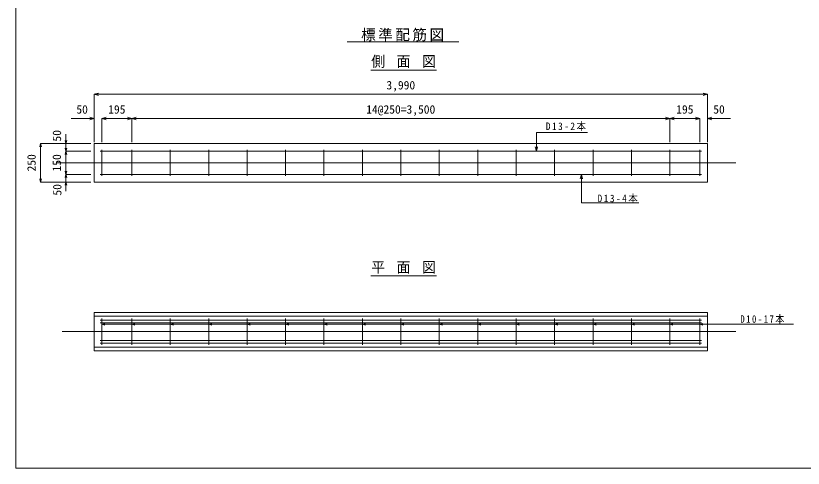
# Model space of a CAD drawing. Units: millimetres at full size, sheet at 1:30. Extents: x -4200 to 7965, y -2940 to 2940.
# Drawn here: x -4200 to 923, y -2940 to 0 of the extents above; entities that cross this region are included whole.
import ezdxf
from ezdxf.enums import TextEntityAlignment as Align

# ---------------------------------------------------------------- set-up
doc = ezdxf.new("R2010")
doc.units = ezdxf.units.MM
doc.header["$LTSCALE"] = 30
for name, color, linetype, lineweight in [('0-1_ブロック', 7, 'Continuous', 9), ('2-1', 7, 'Continuous', 18), ('2-3', 2, 'Continuous', 18), ('2-5', 7, 'Continuous', 18), ('2-6', 4, 'Continuous', 9), ('2-D', 4, 'Continuous', 9)]:
    doc.layers.add(name, color=color, linetype=linetype, lineweight=lineweight)
doc.styles.add('ＭＳ ゴシック', font='')
doc.styles.get('ＭＳ ゴシック').set_extended_font_data('MS Gothic')

msp = doc.modelspace()

# ---------------------------------------------------------------- linework, layer by layer
at = {"layer": '0-1_ブロック', "color": 5}
msp.add_line((-4200, 2940), (-4200, -2940), dxfattribs=at)
msp.add_lwpolyline([(-4200, -2940), (4200, -2940), (4200, 2940)], dxfattribs=at)
at = {"layer": '2-1', "color": 3}
for p, q in [((-3689.93, -830.36), (-3689.93, -1080.36)), ((-3689.93, -830.36), (300.07, -830.36)), ((300.07, -830.36), (300.07, -1080.36)), ((-3689.93, -1080.36), (300.07, -1080.36)), ((-3689.93, -1927.49), (-3689.93, -2177.49)), ((-3689.93, -1927.49), (300.07, -1927.49)), ((300.07, -1927.49), (300.07, -2177.49)), ((-3689.93, -1952.49), (300.07, -1952.49)), ((-3689.93, -2152.49), (300.07, -2152.49)), ((-3689.93, -2177.49), (300.07, -2177.49))]:
    msp.add_line(p, q, dxfattribs=at)
at = {"layer": '2-1'}
for p, q in [((-3934.4, -955.36), (484.75, -955.36)), ((-3897.89, -2052.49), (484.75, -2052.49))]:
    msp.add_line(p, q, dxfattribs=at)
at = {"layer": '2-3'}
for p, q in [((-3639.93, -870.36), (-3639.93, -1040.36)), ((-3444.93, -870.36), (-3444.93, -1040.36)), ((-3194.93, -870.36), (-3194.93, -1040.36)), ((-2944.93, -870.36), (-2944.93, -1040.36)), ((-2694.93, -870.36), (-2694.93, -1040.36)), ((-2444.93, -870.36), (-2444.93, -1040.36)), ((-2194.93, -870.36), (-2194.93, -1040.36)), ((-1944.93, -870.36), (-1944.93, -1040.36)), ((-1694.93, -870.36), (-1694.93, -1040.36)), ((-1444.93, -870.36), (-1444.93, -1040.36)), ((-1194.93, -870.36), (-1194.93, -1040.36)), ((-944.93, -870.36), (-944.93, -1040.36)), ((-694.93, -870.36), (-694.93, -1040.36)), ((-444.93, -870.36), (-444.93, -1040.36)), ((-194.93, -870.36), (-194.93, -1040.36)), ((55.07, -870.36), (55.07, -1040.36)), ((250.07, -870.36), (250.07, -1040.36)), ((-3649.93, -880.36), (260.07, -880.36)), ((-3649.93, -1030.36), (260.07, -1030.36)), ((-3649.93, -1977.49), (260.07, -1977.49)), ((-3649.93, -1994.49), (260.07, -1994.49)), ((-3639.93, -1967.49), (-3639.93, -2137.49)), ((-3444.93, -1967.49), (-3444.93, -2137.49)), ((-3194.93, -1967.49), (-3194.93, -2137.49)), ((-2944.93, -1967.49), (-2944.93, -2137.49)), ((-2694.93, -1967.49), (-2694.93, -2137.49)), ((-2444.93, -1967.49), (-2444.93, -2137.49)), ((-2194.93, -1967.49), (-2194.93, -2137.49)), ((-1944.93, -1967.49), (-1944.93, -2137.49)), ((-1694.93, -1967.49), (-1694.93, -2137.49)), ((-1444.93, -1967.49), (-1444.93, -2137.49)), ((-1194.93, -1967.49), (-1194.93, -2137.49)), ((-944.93, -1967.49), (-944.93, -2137.49)), ((-694.93, -1967.49), (-694.93, -2137.49)), ((-444.93, -1967.49), (-444.93, -2137.49)), ((-194.93, -1967.49), (-194.93, -2137.49)), ((55.07, -1967.49), (55.07, -2137.49)), ((250.07, -1967.49), (250.07, -2137.49)), ((-3649.93, -2110.49), (260.07, -2110.49)), ((-3649.93, -2127.49), (260.07, -2127.49))]:
    msp.add_line(p, q, dxfattribs=at)
at = {"layer": '2-5'}
for p, q in [((-3639.93, -2004.98), (-3619.64, -1999.55)), ((-3639.93, -2004.98), (860.11, -2004.98)), ((-3639.93, -2004.98), (-3619.64, -2010.42)), ((-3444.93, -2004.98), (-3424.64, -1999.55)), ((-3444.93, -2004.98), (-3424.64, -2010.42)), ((-3194.93, -2004.98), (-3174.64, -1999.55)), ((-3194.93, -2004.98), (-3174.64, -2010.42)), ((-2944.93, -2004.98), (-2924.64, -1999.55)), ((-2944.93, -2004.98), (-2924.64, -2010.42)), ((-2694.93, -2004.98), (-2674.64, -1999.55)), ((-2694.93, -2004.98), (-2674.64, -2010.42)), ((-2444.93, -2004.98), (-2424.64, -1999.55)), ((-2444.93, -2004.98), (-2424.64, -2010.42)), ((-2194.93, -2004.98), (-2174.64, -1999.55)), ((-2194.93, -2004.98), (-2174.64, -2010.42)), ((-1944.93, -2004.98), (-1924.64, -1999.55)), ((-1944.93, -2004.98), (-1924.64, -2010.42)), ((-1694.93, -2004.98), (-1674.64, -1999.55)), ((-1694.93, -2004.98), (-1674.64, -2010.42)), ((-1444.93, -2004.98), (-1424.64, -1999.55)), ((-1444.93, -2004.98), (-1424.64, -2010.42)), ((-1194.93, -2004.98), (-1174.64, -1999.55)), ((-1194.93, -2004.98), (-1174.64, -2010.42)), ((-944.93, -2004.98), (-924.64, -1999.55)), ((-944.93, -2004.98), (-924.64, -2010.42)), ((-694.93, -2004.98), (-674.64, -1999.55)), ((-694.93, -2004.98), (-674.64, -2010.42)), ((-444.93, -2004.98), (-424.64, -1999.55)), ((-444.93, -2004.98), (-424.64, -2010.42)), ((-194.93, -2004.98), (-174.64, -1999.55)), ((-194.93, -2004.98), (-174.64, -2010.42)), ((55.07, -2004.98), (75.36, -1999.55)), ((55.07, -2004.98), (75.36, -2010.42)), ((250.07, -2004.98), (270.36, -1999.55)), ((250.07, -2004.98), (270.36, -2010.42))]:
    msp.add_line(p, q, dxfattribs=at)
at = {"layer": '2-6', "color": 3, "lineweight": 18}
for p, q in [((-2044.8, -168.63), (-1318.14, -168.63)), ((-1890.08, -352.91), (-1462.43, -352.91)), ((-1890.08, -1690.5), (-1462.43, -1690.5))]:
    msp.add_line(p, q, dxfattribs=at)
at = {"layer": '2-6', "color": 7, "lineweight": 18}
for p, q in [((-813.09, -758.55), (-480.3, -758.55)), ((-813.09, -880.36), (-813.09, -758.55)), ((-813.09, -880.36), (-820.86, -851.39)), ((-813.09, -880.36), (-805.33, -851.39)), ((-520.7, -1030.36), (-528.47, -1059.34)), ((-520.7, -1030.36), (-520.7, -1214.62)), ((-520.7, -1030.36), (-512.94, -1059.34)), ((-520.7, -1214.62), (-147.52, -1214.62))]:
    msp.add_line(p, q, dxfattribs=at)
at = {"layer": '2-6'}
for p, q in [((-3873.99, -830.36), (-3879.43, -810.08)), ((-3873.99, -830.36), (-3873.99, -770.36)), ((-3873.99, -830.36), (-3868.55, -810.08)), ((-4038.61, -830.36), (-4044.05, -850.65)), ((-4038.61, -830.36), (-4038.61, -1080.36)), ((-4038.61, -830.36), (-4033.18, -850.65)), ((-4038.61, -830.36), (-3873.99, -830.36)), ((-3873.99, -880.36), (-3879.43, -860.08)), ((-3873.99, -880.36), (-3873.99, -820.36)), ((-3873.99, -880.36), (-3873.99, -830.36)), ((-3873.99, -830.36), (-3711.2, -830.36)), ((-3873.99, -880.36), (-3868.55, -860.08)), ((-3873.99, -880.36), (-3879.43, -900.65)), ((-3873.99, -1030.36), (-3873.99, -880.36)), ((-3873.99, -880.36), (-3711.2, -880.36)), ((-3873.99, -880.36), (-3873.99, -940.36)), ((-3873.99, -880.36), (-3868.55, -900.65)), ((-3873.99, -1030.36), (-3873.99, -970.36)), ((-3873.99, -1030.36), (-3879.43, -1010.08)), ((-3873.99, -1030.36), (-3868.55, -1010.08)), ((-4038.61, -1080.36), (-4044.05, -1060.08)), ((-4038.61, -1080.36), (-4033.18, -1060.08)), ((-3873.99, -1030.36), (-3879.43, -1050.65)), ((-3873.99, -1080.36), (-3873.99, -1030.36)), ((-3873.99, -1030.36), (-3711.2, -1030.36)), ((-3873.99, -1030.36), (-3873.99, -1090.36)), ((-3873.99, -1030.36), (-3868.55, -1050.65)), ((-4038.61, -1080.36), (-3873.99, -1080.36)), ((-3873.99, -1080.36), (-3879.43, -1100.65)), ((-3873.99, -1080.36), (-3873.99, -1140.36)), ((-3873.99, -1080.36), (-3868.55, -1100.65)), ((-3873.99, -1080.36), (-3711.2, -1080.36))]:
    msp.add_line(p, q, dxfattribs=at)
at = {"layer": '2-D'}
for p, q in [((-3689.93, -510.02), (-3660.95, -502.26)), ((-3689.93, -510.02), (300.07, -510.02)), ((-3689.93, -510.02), (-3660.95, -517.79)), ((-3689.93, -510.02), (-3689.93, -667.46)), ((300.07, -510.02), (271.09, -502.26)), ((300.07, -510.02), (271.09, -517.79)), ((300.07, -510.02), (300.07, -667.46)), ((-3689.93, -667.46), (-3718.91, -659.7)), ((-3639.93, -667.46), (-3610.95, -659.7)), ((-3444.93, -667.46), (-3473.91, -659.7)), ((-3444.93, -667.46), (-3415.95, -659.7)), ((55.07, -667.46), (26.09, -659.7)), ((55.07, -667.46), (84.05, -659.7)), ((250.07, -667.46), (221.09, -659.7)), ((300.07, -667.46), (329.05, -659.7)), ((-3689.93, -667.46), (-3839.93, -667.46)), ((-3689.93, -667.46), (-3718.91, -675.23)), ((-3689.93, -667.46), (-3689.93, -822.34)), ((-3639.93, -667.46), (-3489.93, -667.46)), ((-3639.93, -667.46), (-3610.95, -675.23)), ((-3639.93, -667.46), (-3639.93, -822.34)), ((-3444.93, -667.46), (-3594.93, -667.46)), ((-3444.93, -667.46), (-3473.91, -675.23)), ((-3444.93, -667.46), (-3294.93, -667.46)), ((-3444.93, -667.46), (-3444.93, -822.34)), ((-3444.93, -667.46), (55.07, -667.46)), ((55.07, -667.46), (-94.93, -667.46)), ((55.07, -667.46), (26.09, -675.23)), ((55.07, -667.46), (205.07, -667.46)), ((55.07, -667.46), (84.05, -675.23)), ((55.07, -667.46), (55.07, -822.34)), ((55.07, -667.46), (250.07, -667.46)), ((250.07, -667.46), (100.07, -667.46)), ((250.07, -667.46), (221.09, -675.23)), ((250.07, -667.46), (250.07, -822.34)), ((300.07, -667.46), (450.07, -667.46)), ((300.07, -667.46), (329.05, -675.23)), ((300.07, -667.46), (300.07, -822.34))]:
    msp.add_line(p, q, dxfattribs=at)
msp.add_lwpolyline([(-3639.93, -667.46), (-3444.93, -667.46), (-3415.95, -675.23)], dxfattribs=at)

# ---------------------------------------------------------------- texts
at = {"layer": '2-5', "char_height": 49.01, "attachment_point": 7, "style": 'ＭＳ ゴシック'}
for s, insert in [('\\T1.33;\\W0.9;D13-2本', (-751.71, -747.7)), ('\\T1.33;\\W0.9;D13-4本', (-414.9, -1216.52)), ('\\T1.34;\\W0.85;D10-17本', (513.34, -2000.42))]:
    msp.add_mtext(s, dxfattribs=dict(at, insert=insert))
at = {"layer": '2-6', "style": 'ＭＳ ゴシック'}
for s, p in [('50', (-3888.5, -817.42)), ('250', (-4053.61, -1011.61)), ('150', (-3888.99, -1011.61)), ('50', (-3886.37, -1168.47))]:
    msp.add_text(s, height=54.99, rotation=90, dxfattribs=at).set_placement(p, align=Align.BOTTOM_LEFT)
at = {"layer": '2-6', "color": 7, "char_height": 69.68, "attachment_point": 7, "style": 'ＭＳ ゴシック'}
for s, insert in [('\\T1.17;標準配筋図', (-1953.37, -166.15)), ('\\T1.22;\\W0.95;側\\~面\\~図', (-1887.52, -338.81)), ('\\T1.22;\\W0.95;平\\~面\\~図', (-1887.52, -1676.41))]:
    msp.add_mtext(s, dxfattribs=dict(at, insert=insert))
at = {"layer": '2-D', "style": 'ＭＳ ゴシック'}
for s, p in [('3,990', (-1788.68, -495.02)), ('50', (-3805.66, -652.46)), ('195', (-3598.68, -652.46)), ('14@250=3,500', (-1919.93, -652.46)), ('195', (96.32, -652.46)), ('50', (337.54, -652.46))]:
    msp.add_text(s, height=54.99, dxfattribs=at).set_placement(p, align=Align.BOTTOM_LEFT)

doc.saveas('drawing.dxf')
